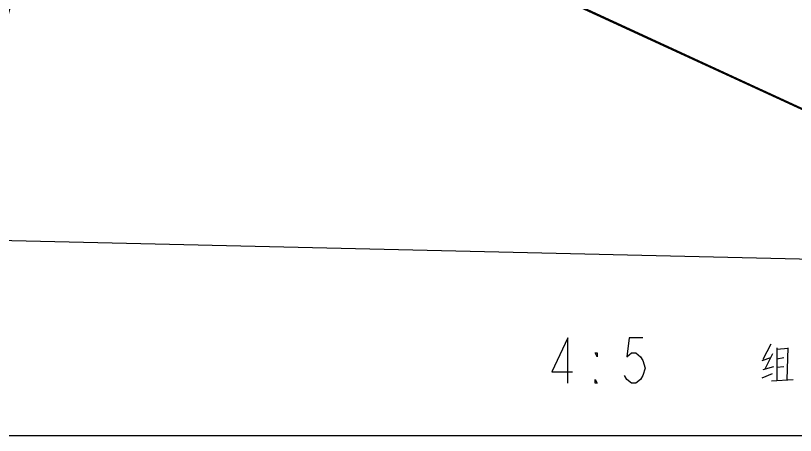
# Model space of a CAD drawing. Header units: millimetres. Extents: x 7 to 507, y -14 to 339.
# Drawn here: x 56.4 to 107.9, y 220 to 247.8 of the extents above; entities that cross this region are included whole.
import ezdxf

# ---------------------------------------------------------------- set-up
doc = ezdxf.new("R2010")
doc.units = ezdxf.units.MM
doc.header["$LTSCALE"] = 23.1
doc.layers.get('0').update_dxf_attribs({"linetype": 'CONTINUOUS'})
doc.styles.get("Standard").update_dxf_attribs({"font": 'simplex.shx', "width": 0.8})
doc.dimstyles.get("Standard").update_dxf_attribs({"dimtxt": 3, "dimasz": 3, "dimexe": 2, "dimexo": 0.35, "dimtad": 1, "dimdec": 3, "dimzin": 0, "dimdsep": 46, "dimtxsty": 'Standard', "dimcen": 0.09, "dimadec": 3, "dimazin": 0, "dimtol": 1, "dimtp": 0.001, "dimtm": 0.001, "dimtfac": 1, "dimtdec": 3, "dimtofl": 0, "dimtmove": 0, "dimatfit": 3, "dimfxl": 0, "dimtolj": 1, "dimtzin": 0, "dimarcsym": 0})

msp = doc.modelspace()

# ---------------------------------------------------------------- linework, layer by layer
at = {"color": 7}
for p, q in [((75.8788, 256.5927), (111.7872, 240.0105)), ((21.3585, 220.0422), (491.3508, 220.0422))]:
    msp.add_line(p, q, dxfattribs=at)
at = {"color": 3}
msp.add_line((75.9056, 256.6574), (111.814, 240.0753), dxfattribs=at)
at = {"color": 2}
for p, q in [((106.3211, 226.0684), (105.8068, 225.0523)), ((106.7211, 225.8265), (106.7211, 223.6975)), ((107.4639, 225.7781), (106.7211, 225.7297)), ((107.4068, 223.7458), (107.4639, 225.8265)), ((105.7496, 225.0039), (106.3211, 225.1974)), ((106.4354, 225.4394), (105.9211, 224.4233)), ((106.7211, 225.1007), (107.1782, 225.1974)), ((105.7496, 223.8426), (106.4354, 224.1329)), ((106.4925, 224.5684), (105.8068, 224.3749)), ((107.1782, 224.5684), (106.7211, 224.52)), ((106.3782, 223.6491), (107.8068, 223.7458))]:
    msp.add_line(p, q, dxfattribs=at)
for points in [[(92.9145, 223.4938), (92.9145, 226.4938), (91.8645, 224.2438), (93.2145, 224.2438)], [(97.8645, 226.4938), (96.9645, 226.4938), (96.8145, 225.2438), (97.1145, 225.4938), (97.4145, 225.4938), (97.7145, 225.2438), (97.8645, 224.9938), (98.0145, 224.4938), (97.8645, 223.9938), (97.7145, 223.7438), (97.4145, 223.4938), (97.1145, 223.4938), (96.8145, 223.7438), (96.6645, 223.9938)], [(94.8645, 225.4938), (94.8645, 225.2438), (94.7145, 225.4938), (94.8645, 225.4938)], [(94.8645, 223.4938), (94.7145, 223.4938), (94.7145, 223.7438), (94.8645, 223.4938)]]:
    msp.add_lwpolyline(points, dxfattribs=at)

# ---------------------------------------------------------------- leaders
for points in [[(59.1773, 259.4538), (51.777, 233.007), (48.777, 233.007)], [(131.7501, 231.1332), (51.777, 233.007), (48.777, 233.007)]]:
    msp.add_leader(points, dimstyle='Standard', override={"dimtad": 0}, dxfattribs=at)

doc.saveas('drawing.dxf')
